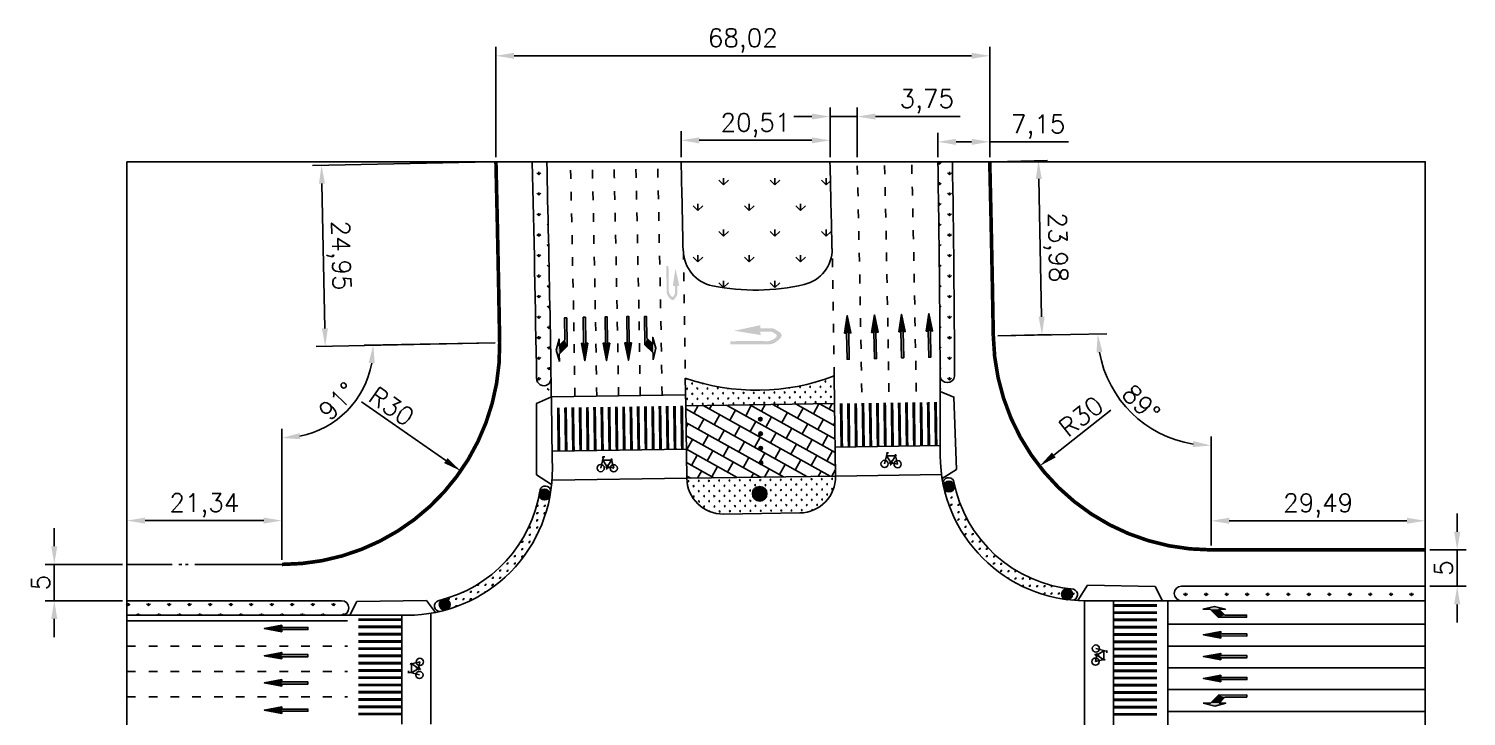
# Model space of a CAD drawing. Header units: millimetres. Extents: x -43674 to -43476, y 34136 to 34343.
# Drawn here: x -43674.3 to -43476.3, y 34248 to 34342.7 of the extents above; entities that cross this region are included whole.
import ezdxf

# ---------------------------------------------------------------- set-up
doc = ezdxf.new("R2010")
doc.units = ezdxf.units.MM
doc.linetypes.add('ACAD_ISO03W100', pattern=[30, 12, -18])
doc.linetypes.add('GHDLHX_500', pattern=[15.1, 12, -0.9, 0.4, -0.5, 0.4, -0.9])
for name, color, linetype in [('ROADMARK', 7, 'Continuous'), ('tj信号灯', 7, 'Continuous'), ('tj桩', 4, 'Continuous'), ('tj绿化带', 3, 'Continuous'), ('tj缓坡', 6, 'Continuous'), ('tj行人驻足区', 30, 'Continuous'), ('tj车道功能', 7, 'Continuous'), ('tj道路标线', 7, 'Continuous'), ('人行横道', 7, 'Continuous'), ('红线', 1, 'GHDLHX_500')]:
    doc.layers.add(name, color=color, linetype=linetype)
doc.styles.get("Standard").update_dxf_attribs({"font": 'txt', "bigfont": 'gbcbig.shx'})
doc.dimstyles.new('ISO-25', dxfattribs={"dimtxt": 2.5, "dimasz": 2.5, "dimexe": 1.25, "dimexo": 0.625, "dimtad": 1, "dimtxsty": 'Standard', "dimcen": 2.5, "dimadec": 0, "dimazin": 0, "dimtfac": 1, "dimtmove": 0, "dimatfit": 3, "dimfxl": 1, "dimarcsym": 0})
pattern_1 = [(0.8418033, (-80064.47914, -8879.6412), (0.696641856, 0.717419072), [0.1875, -1.226713563]), (315.8418033, (-80064.4791, -8879.6412), (0.696641856, 0.717419072), [0.1875, -0.8125]), (45.8418033, (-80064.4791, -8879.6412), (-0.717419072, 0.696641856), [0.1875, -0.8125])]
pattern_2 = [(314.12451, (-42129.0567, 34151.51604), (0.99988326, -0.01527958), [0.1875, -1.22671356]), (269.12451, (-42129.0567, 34151.516), (0.99988326, -0.0152796), [0.1875, -0.8125]), (359.12451, (-42129.0567, 34151.516), (0.0152796, 0.99988326), [0.1875, -0.8125])]

# ---------------------------------------------------------------- blocks, each defined once
blk = doc.blocks.new('BIKE')
at = {"layer": '人行横道'}
for p, q in [((0, 0), (0.35, 1.41)), ((0.35, 1.41), (0.25, 1.53)), ((0.25, 1.53), (0.55, 1.53)), ((0.28, 1.11), (1.51, 1.1)), ((0.28, 1.11), (0.9, 0.16)), ((0.9, 0.16), (0.87, -0.14)), ((0.9, 0.16), (1.6, 1.23)), ((0.9, 0.16), (0.95, 0.43)), ((1.8, -0.03), (0.9, 0.16)), ((0.95, 0.43), (1.01, 0.42)), ((1.6, 1.23), (1.42, 1.24)), ((1.51, 1.1), (1.8, -0.03)), ((0.87, -0.14), (0.77, -0.11))]:
    blk.add_line(p, q, dxfattribs=at)
for centre, radius in [((0, 0), 0.497), ((0.9, 0.16), 0.158), ((1.8, -0.03), 0.497)]:
    blk.add_circle(centre, radius, dxfattribs=at)
blk = doc.blocks.new('1W')
at = {"layer": 'ROADMARK', "color": 0}
blk.add_lwpolyline([(-0.225, -1.2), (-0.075, -1.2), (-0.075, -3), (0.075, -3), (0.075, -1.2), (0.225, -1.2), (0, 0)], close=True, dxfattribs=at)
for points in [[(-0.225, -1.2), (0.225, -1.2), (0, 0)], [(-0.075, -3), (0.075, -3), (-0.075, -1.2), (0.075, -1.2)]]:
    blk.add_solid(points, dxfattribs=at)
blk = doc.blocks.new('1WT')
at = {"layer": 'ROADMARK', "color": 0}
blk.add_lwpolyline([(0, 0), (0.2, -0.8), (0, -1.55), (0, -1.1), (-0.4, -1.5), (-0.4, -3), (-0.55, -3), (-0.55, -1.05), (0, -0.5)], close=True, dxfattribs=at)
for points in [[(0, 0), (0, -1.55), (0.2, -0.8)], [(-0.55, -1.05), (-0.4, -1.5), (0, -0.5), (0, -1.1)], [(-0.55, -1.05), (-0.4, -1.5), (-0.55, -3), (-0.4, -3)]]:
    blk.add_solid(points, dxfattribs=at)
blk = doc.blocks.new('*D14')
at = {"color": 0, "lineweight": -2, "transparency": 16777216}
for p, q in [((-43670.81, 34271.45), (-43670.81, 34273.95)), ((-43661.43, 34268.95), (-43672.06, 34268.95)), ((-43670.81, 34268.95), (-43670.81, 34263.95)), ((-43661.43, 34263.95), (-43672.06, 34263.95)), ((-43670.81, 34261.45), (-43670.81, 34258.95))]:
    blk.add_line(p, q, dxfattribs=at)
at = {"color": 0, "transparency": 16777216}
for points in [[(-43671.23, 34271.45), (-43670.4, 34271.45), (-43670.81, 34268.95)], [(-43671.23, 34261.45), (-43670.4, 34261.45), (-43670.81, 34263.95)]]:
    blk.add_solid(points, dxfattribs=at)
at = {"layer": 'Defpoints', "color": 0, "transparency": 16777216}
for p in [(-43660.8, 34268.95), (-43670.81, 34263.95), (-43660.8, 34263.95)]:
    blk.add_point(p, dxfattribs=at)
at = {"color": 0, "transparency": 16777216, "insert": (-43672.69, 34266.45), "char_height": 2.5, "attachment_point": 5, "rotation": 90}
blk.add_mtext('5', dxfattribs=at)
blk = doc.blocks.new('*D15')
at = {"color": 0, "lineweight": -2, "transparency": 16777216}
for p, q in [((-43660.8, 34269.58), (-43660.8, 34276.24)), ((-43639.46, 34269.58), (-43639.46, 34276.24)), ((-43641.96, 34274.99), (-43658.3, 34274.99))]:
    blk.add_line(p, q, dxfattribs=at)
at = {"color": 0, "transparency": 16777216}
for points in [[(-43658.3, 34275.4), (-43658.3, 34274.57), (-43660.8, 34274.99)], [(-43641.96, 34275.4), (-43641.96, 34274.57), (-43639.46, 34274.99)]]:
    blk.add_solid(points, dxfattribs=at)
at = {"layer": 'Defpoints', "color": 0, "transparency": 16777216}
for p in [(-43660.8, 34274.99), (-43660.8, 34268.95), (-43639.46, 34268.95)]:
    blk.add_point(p, dxfattribs=at)
at = {"color": 0, "transparency": 16777216, "insert": (-43650.13, 34277.07), "char_height": 2.5, "attachment_point": 5}
blk.add_mtext('21,34', dxfattribs=at)
blk = doc.blocks.new('*D17')
at = {"color": 0, "lineweight": -2, "transparency": 16777216}
for p, q in [((-43610.6, 34324.4), (-43635.25, 34323.89)), ((-43633.95, 34321.42), (-43633.54, 34301.47)), ((-43610.09, 34299.46), (-43634.74, 34298.95))]:
    blk.add_line(p, q, dxfattribs=at)
at = {"color": 0, "transparency": 16777216}
for points in [[(-43633.53, 34321.42), (-43634.36, 34321.41), (-43634, 34323.92)], [(-43633.12, 34301.48), (-43633.95, 34301.46), (-43633.49, 34298.97)]]:
    blk.add_solid(points, dxfattribs=at)
at = {"layer": 'Defpoints', "color": 0, "transparency": 16777216}
for p in [(-43609.98, 34324.41), (-43633.49, 34298.97), (-43609.46, 34299.47)]:
    blk.add_point(p, dxfattribs=at)
at = {"color": 0, "transparency": 16777216, "insert": (-43631.66, 34311.49), "char_height": 2.5, "attachment_point": 5, "rotation": 271.1808}
blk.add_mtext('24,95', dxfattribs=at)
blk = doc.blocks.new('*D18')
at = {"color": 0, "lineweight": -2, "transparency": 16777216}
blk.add_line((-43628.5, 34291.33), (-43616.88, 34283.25), dxfattribs=at)
at = {"color": 0, "transparency": 16777216}
blk.add_solid([(-43616.64, 34283.59), (-43617.12, 34282.91), (-43614.83, 34281.83)], dxfattribs=at)
at = {"layer": 'Defpoints', "color": 0, "transparency": 16777216}
for p in [(-43639.46, 34298.95), (-43614.83, 34281.83)]:
    blk.add_point(p, dxfattribs=at)
at = {"color": 0, "transparency": 16777216, "insert": (-43624.35, 34290.73), "char_height": 2.5, "attachment_point": 5, "rotation": 325.1866}
blk.add_mtext('R30', dxfattribs=at)
blk = doc.blocks.new('*D19')
at = {"color": 0, "lineweight": -2, "transparency": 16777216}
for p, q in [((-43541.33, 34324.42), (-43534, 34324.57)), ((-43535.2, 34322.05), (-43534.82, 34303.07)), ((-43540.85, 34300.45), (-43533.52, 34300.6))]:
    blk.add_line(p, q, dxfattribs=at)
at = {"color": 0, "transparency": 16777216}
for points in [[(-43534.79, 34322.06), (-43535.62, 34322.04), (-43535.25, 34324.55)], [(-43534.4, 34303.08), (-43535.23, 34303.07), (-43534.77, 34300.58)]]:
    blk.add_solid(points, dxfattribs=at)
at = {"layer": 'Defpoints', "color": 0, "transparency": 16777216}
for p in [(-43541.96, 34324.41), (-43541.47, 34300.44), (-43534.77, 34300.58)]:
    blk.add_point(p, dxfattribs=at)
at = {"color": 0, "transparency": 16777216, "insert": (-43532.93, 34312.6), "char_height": 2.5, "attachment_point": 5, "rotation": 271.1666}
blk.add_mtext('23,98', dxfattribs=at)
blk = doc.blocks.new('*D20')
at = {"color": 0, "lineweight": -2, "transparency": 16777216}
blk.add_line((-43525.26, 34290.18), (-43533.14, 34284.02), dxfattribs=at)
at = {"color": 0, "transparency": 16777216}
blk.add_solid([(-43533.4, 34284.35), (-43532.88, 34283.69), (-43535.11, 34282.48)], dxfattribs=at)
at = {"layer": 'Defpoints', "color": 0, "transparency": 16777216}
for p in [(-43511.47, 34300.95), (-43535.11, 34282.48)]:
    blk.add_point(p, dxfattribs=at)
at = {"color": 0, "transparency": 16777216, "insert": (-43529.37, 34289.34), "char_height": 2.5, "attachment_point": 5, "rotation": 38.013}
blk.add_mtext('R30', dxfattribs=at)
blk = doc.blocks.new('*D21')
at = {"color": 0, "lineweight": -2, "transparency": 16777216}
for p, q in [((-43511.47, 34271.58), (-43511.47, 34276.21)), ((-43481.99, 34271.58), (-43481.99, 34276.21)), ((-43508.97, 34274.96), (-43484.49, 34274.96))]:
    blk.add_line(p, q, dxfattribs=at)
at = {"color": 0, "transparency": 16777216}
for points in [[(-43508.97, 34275.38), (-43508.97, 34274.55), (-43511.47, 34274.96)], [(-43484.49, 34275.38), (-43484.49, 34274.55), (-43481.99, 34274.96)]]:
    blk.add_solid(points, dxfattribs=at)
at = {"layer": 'Defpoints', "color": 0, "transparency": 16777216}
for p in [(-43481.99, 34274.96), (-43511.47, 34270.95), (-43481.99, 34270.95)]:
    blk.add_point(p, dxfattribs=at)
at = {"color": 0, "transparency": 16777216, "insert": (-43496.73, 34277.05), "char_height": 2.5, "attachment_point": 5}
blk.add_mtext('29,49', dxfattribs=at)
blk = doc.blocks.new('*D22')
at = {"color": 0, "lineweight": -2, "transparency": 16777216}
for p, q in [((-43477.58, 34273.45), (-43477.58, 34275.95)), ((-43481.36, 34270.95), (-43476.33, 34270.95)), ((-43477.58, 34270.95), (-43477.58, 34265.95)), ((-43481.36, 34265.95), (-43476.33, 34265.95)), ((-43477.58, 34263.45), (-43477.58, 34260.95))]:
    blk.add_line(p, q, dxfattribs=at)
at = {"color": 0, "transparency": 16777216}
for points in [[(-43477.99, 34273.45), (-43477.16, 34273.45), (-43477.58, 34270.95)], [(-43477.99, 34263.45), (-43477.16, 34263.45), (-43477.58, 34265.95)]]:
    blk.add_solid(points, dxfattribs=at)
at = {"layer": 'Defpoints', "color": 0, "transparency": 16777216}
for p in [(-43481.99, 34270.95), (-43481.99, 34265.95), (-43477.58, 34265.95)]:
    blk.add_point(p, dxfattribs=at)
at = {"color": 0, "transparency": 16777216, "insert": (-43479.45, 34268.45), "char_height": 2.5, "attachment_point": 5, "rotation": 90}
blk.add_mtext('5', dxfattribs=at)
blk = doc.blocks.new('*D24')
at = {"color": 0, "lineweight": -2, "transparency": 16777216}
for p, q in [((-43540.85, 34300.45), (-43525.84, 34300.71)), ((-43511.47, 34271.58), (-43511.47, 34286.58))]:
    blk.add_line(p, q, dxfattribs=at)
blk.add_arc((-43511.47, 34300.95), 15.62, 190.1621, 260.819, dxfattribs=at)
at = {"color": 0, "transparency": 16777216}
for points in [[(-43527.26, 34298.16), (-43526.43, 34298.24), (-43527.09, 34300.69)], [(-43513.93, 34285.95), (-43514, 34285.12), (-43511.47, 34285.33)]]:
    blk.add_solid(points, dxfattribs=at)
at = {"layer": 'Defpoints', "color": 0, "transparency": 16777216}
for p in [(-43541.47, 34300.44), (-43511.47, 34300.95), (-43524.91, 34292.99), (-43511.47, 34270.95)]:
    blk.add_point(p, dxfattribs=at)
at = {"color": 0, "transparency": 16777216, "insert": (-43521.11, 34291.15), "char_height": 2.5, "attachment_point": 5, "rotation": 315.4906}
blk.add_mtext('89°', dxfattribs=at)
blk = doc.blocks.new('*D25')
at = {"color": 0, "lineweight": -2, "transparency": 16777216}
for p, q in [((-43610.09, 34299.46), (-43628.13, 34299.15)), ((-43639.46, 34269.58), (-43639.46, 34287.62))]:
    blk.add_line(p, q, dxfattribs=at)
blk.add_arc((-43639.46, 34298.95), 12.59, 281.4001, 349.5841, dxfattribs=at)
at = {"color": 0, "transparency": 16777216}
for points in [[(-43627.5, 34296.71), (-43626.67, 34296.64), (-43626.88, 34299.17)], [(-43636.93, 34286.2), (-43637.01, 34287.03), (-43639.46, 34286.37)]]:
    blk.add_solid(points, dxfattribs=at)
at = {"layer": 'Defpoints', "color": 0, "transparency": 16777216}
for p in [(-43639.46, 34298.95), (-43609.46, 34299.47), (-43633.1, 34288.09), (-43639.46, 34268.95)]:
    blk.add_point(p, dxfattribs=at)
at = {"color": 0, "transparency": 16777216, "insert": (-43631.82, 34291.44), "char_height": 2.5, "attachment_point": 5, "rotation": 45.4921}
blk.add_mtext('91°', dxfattribs=at)
blk = doc.blocks.new('*D26')
at = {"color": 0, "lineweight": -2, "transparency": 16777216}
for p, q in [((-43609.98, 34325.04), (-43609.98, 34340.26)), ((-43541.96, 34325.04), (-43541.96, 34340.26)), ((-43607.48, 34339.01), (-43544.46, 34339.01))]:
    blk.add_line(p, q, dxfattribs=at)
at = {"color": 0, "transparency": 16777216}
for points in [[(-43607.48, 34339.43), (-43607.48, 34338.6), (-43609.98, 34339.01)], [(-43544.46, 34339.43), (-43544.46, 34338.6), (-43541.96, 34339.01)]]:
    blk.add_solid(points, dxfattribs=at)
at = {"layer": 'Defpoints', "color": 0, "transparency": 16777216}
for p in [(-43541.96, 34339.01), (-43609.98, 34324.41), (-43541.96, 34324.41)]:
    blk.add_point(p, dxfattribs=at)
at = {"color": 0, "transparency": 16777216, "insert": (-43575.97, 34341.1), "char_height": 2.5, "attachment_point": 5}
blk.add_mtext('68,02', dxfattribs=at)
blk = doc.blocks.new('*D30')
at = {"color": 0, "lineweight": -2, "transparency": 16777216}
for p, q in [((-43584.47, 34325.04), (-43584.47, 34328.62)), ((-43581.97, 34327.37), (-43566.46, 34327.37)), ((-43563.96, 34325.04), (-43563.96, 34328.62))]:
    blk.add_line(p, q, dxfattribs=at)
at = {"color": 0, "transparency": 16777216}
for points in [[(-43581.97, 34327.78), (-43581.97, 34326.95), (-43584.47, 34327.37)], [(-43566.46, 34327.78), (-43566.46, 34326.95), (-43563.96, 34327.37)]]:
    blk.add_solid(points, dxfattribs=at)
at = {"layer": 'Defpoints', "color": 0, "transparency": 16777216}
for p in [(-43563.96, 34327.37), (-43584.47, 34324.41), (-43563.96, 34324.41)]:
    blk.add_point(p, dxfattribs=at)
at = {"color": 0, "transparency": 16777216, "insert": (-43574.22, 34329.45), "char_height": 2.5, "attachment_point": 5}
blk.add_mtext('20,51', dxfattribs=at)
blk = doc.blocks.new('*D31')
at = {"color": 0, "lineweight": -2, "transparency": 16777216}
for p, q in [((-43563.96, 34325.04), (-43563.96, 34331.89)), ((-43560.21, 34325.04), (-43560.21, 34331.89)), ((-43566.46, 34330.64), (-43568.96, 34330.64)), ((-43563.96, 34330.64), (-43560.21, 34330.64)), ((-43557.71, 34330.64), (-43546.05, 34330.64))]:
    blk.add_line(p, q, dxfattribs=at)
at = {"color": 0, "transparency": 16777216}
for points in [[(-43566.46, 34331.06), (-43566.46, 34330.23), (-43563.96, 34330.64)], [(-43557.71, 34331.06), (-43557.71, 34330.23), (-43560.21, 34330.64)]]:
    blk.add_solid(points, dxfattribs=at)
at = {"layer": 'Defpoints', "color": 0, "transparency": 16777216}
for p in [(-43560.21, 34330.64), (-43563.96, 34324.41), (-43560.21, 34324.41)]:
    blk.add_point(p, dxfattribs=at)
at = {"color": 0, "transparency": 16777216, "insert": (-43550.63, 34332.73), "char_height": 2.5, "attachment_point": 5}
blk.add_mtext('3,75', dxfattribs=at)
blk = doc.blocks.new('*D32')
at = {"color": 0, "lineweight": -2, "transparency": 16777216}
for p, q in [((-43549.1, 34325.04), (-43549.1, 34328.41)), ((-43541.96, 34325.04), (-43541.96, 34328.41)), ((-43546.6, 34327.16), (-43544.46, 34327.16)), ((-43541.96, 34327.16), (-43531.13, 34327.16))]:
    blk.add_line(p, q, dxfattribs=at)
at = {"color": 0, "transparency": 16777216}
for points in [[(-43546.6, 34327.57), (-43546.6, 34326.74), (-43549.1, 34327.16)], [(-43544.46, 34327.57), (-43544.46, 34326.74), (-43541.96, 34327.16)]]:
    blk.add_solid(points, dxfattribs=at)
at = {"layer": 'Defpoints', "color": 0, "transparency": 16777216}
for p in [(-43541.96, 34327.16), (-43549.1, 34324.41), (-43541.96, 34324.41)]:
    blk.add_point(p, dxfattribs=at)
at = {"color": 0, "transparency": 16777216, "insert": (-43535.29, 34329.24), "char_height": 2.5, "attachment_point": 5}
blk.add_mtext('7,15', dxfattribs=at)

msp = doc.modelspace()

# ---------------------------------------------------------------- hatches: boundary and pattern name
at = {"layer": 'tj信号灯'}
h = msp.add_hatch(color=4, dxfattribs=at)
edge = h.paths.add_edge_path()
edge.add_arc((-43547.557, 34279.679), 0.75, 0, 360)
h = msp.add_hatch(color=4, dxfattribs=at)
edge = h.paths.add_edge_path()
edge.add_arc((-43603.284, 34278.577), 0.75, 0, 360)
h = msp.add_hatch(color=1, dxfattribs=at)
edge = h.paths.add_edge_path()
edge.add_arc((-43573.65, 34278.685), 1, 0, 360)
h = msp.add_hatch(color=4, dxfattribs=at)
edge = h.paths.add_edge_path()
edge.add_arc((-43617.037, 34263.427), 0.75, 0, 360)
h = msp.add_hatch(color=4, dxfattribs=at)
edge = h.paths.add_edge_path()
edge.add_arc((-43531.31, 34264.842), 0.75, 0, 360)
at = {"layer": 'tj桩'}
h = msp.add_hatch(color=256, dxfattribs=at)
edge = h.paths.add_edge_path()
edge.add_arc((-43573.558, 34288.961), 0.25, 0, 360)
h = msp.add_hatch(color=256, dxfattribs=at)
edge = h.paths.add_edge_path()
edge.add_arc((-43573.528, 34286.961), 0.25, 0, 360)
h = msp.add_hatch(color=256, dxfattribs=at)
edge = h.paths.add_edge_path()
edge.add_arc((-43573.499, 34284.961), 0.25, 0, 360)
h = msp.add_hatch(color=256, dxfattribs=at)
edge = h.paths.add_edge_path()
edge.add_arc((-43573.47, 34282.962), 0.25, 0, 360)
at = {"layer": 'tj绿化带'}
h = msp.add_hatch(dxfattribs=at)
h.set_pattern_fill('GRASS', color=256, angle=270.8418, style=0)
h.set_pattern_definition(pattern_1)
h.paths.add_polyline_path([(-43574.366, 34292.95), (-43574.337, 34290.95), (-43563.338, 34291.111), (-43563.394, 34294.907, -0.0936958)])
h.paths.add_polyline_path([(-43583.892, 34294.606), (-43583.836, 34290.81), (-43574.337, 34290.95), (-43574.366, 34292.95, -0.0810989)])
h = msp.add_hatch(dxfattribs=at)
h.set_pattern_fill('GRASS', color=256, angle=270.8418, style=0)
h.set_pattern_definition(pattern_1)
h.paths.add_polyline_path([(-43574.19, 34280.951), (-43574.117, 34275.951), (-43568.117, 34276.04, 0.4142136), (-43563.191, 34281.112)])
h.paths.add_polyline_path([(-43583.689, 34280.811, 0.4142136), (-43578.616, 34275.885), (-43574.117, 34275.951), (-43574.19, 34280.951)])
at = {"layer": 'tj绿化带', "ltscale": 10}
h = msp.add_hatch(dxfattribs=at)
h.set_pattern_fill('GRASS', color=256, angle=89.12451, style=0)
h.set_pattern_definition(pattern_2)
h.paths.add_polyline_path([(-43546.945, 34280.489, 0.7721884), (-43548.407, 34280.147, 0.006178), (-43548.307, 34279.663, -1.010093), (-43546.807, 34279.679, -0.8062793), (-43548.239, 34279.368, 0.3085128), (-43531.612, 34264.155, -0.2975183), (-43532.06, 34264.842, -1), (-43530.56, 34264.842, -0.3709425), (-43531.198, 34264.1, 0.0073109), (-43530.617, 34264.038, 0.879856), (-43530.436, 34265.528, -0.3348256)])
h = msp.add_hatch(dxfattribs=at)
h.set_pattern_fill('GRASS', color=256, angle=89.12451, style=0)
h.set_pattern_definition(pattern_2)
h.paths.add_polyline_path([(-43602.408, 34279.119, 0.7523615), (-43603.906, 34279.237, -0.0045351), (-43603.959, 34278.905, -0.7960359), (-43602.534, 34278.577, -0.9515555), (-43604.03, 34278.503, -0.2829006), (-43617.085, 34264.175, -0.433096), (-43616.287, 34263.427, -1), (-43617.787, 34263.427, -0.2796348), (-43617.384, 34264.092, -0.007811), (-43617.944, 34263.95, 0.8590467), (-43617.68, 34262.471, 0.3094403)])
at = {"layer": 'tj行人驻足区'}
h = msp.add_hatch(dxfattribs=at)
h.set_pattern_fill('AR-B816', color=256, scale=0.2, angle=150.8418, style=0)
h.set_pattern_definition([(150.8418033, (-80064.4791, -8879.6412), (-0.779556226, -1.397244464), []), (240.8418033, (-80064.4791, -8879.6412), (0.61768824, -2.17680069), [1.6, -1.6])])
h.paths.add_polyline_path([(-43574.337, 34290.95), (-43574.19, 34280.951), (-43563.191, 34281.112), (-43563.338, 34291.111)])
h.paths.add_polyline_path([(-43583.836, 34290.81), (-43583.689, 34280.811), (-43574.19, 34280.951), (-43574.337, 34290.95)])
at = {"layer": 'tj车道功能'}
h = msp.add_hatch(color=256, dxfattribs=at)
edge = h.paths.add_edge_path()
edge.add_spline(control_points=[(-43586.26, 34305.906), (-43586.026, 34305.585), (-43585.543, 34305.035), (-43585.172, 34305.79), (-43584.976, 34306.188)], knot_values=[0.2459815, 0.2459815, 0.2459815, 0.2459815, 1.1781375, 2.2128408, 2.2128408, 2.2128408, 2.2128408], degree=3, periodic=0)
edge.add_line((-43584.976, 34306.188), (-43585.017, 34307.318))
edge.add_line((-43585.017, 34307.318), (-43584.717, 34307.329))
edge.add_line((-43584.717, 34307.329), (-43585.252, 34309.712))
edge.add_line((-43585.252, 34309.712), (-43585.616, 34307.297))
edge.add_line((-43585.616, 34307.297), (-43585.316, 34307.308))
edge.add_line((-43585.316, 34307.308), (-43585.293, 34306.31))
edge.add_spline(control_points=[(-43585.293, 34306.31), (-43585.403, 34306.063), (-43585.65, 34305.505), (-43586.229, 34306.416), (-43586.183, 34306.868), (-43586.163, 34307.074)], knot_values=[0, 0, 0, 0, 0.6237012, 1.4034484, 2.0635529, 2.0635529, 2.0635529, 2.0635529], degree=3, periodic=0)
edge.add_line((-43586.163, 34307.074), (-43586.215, 34310.074))
edge.add_line((-43586.215, 34310.074), (-43586.515, 34310.069))
edge.add_line((-43586.515, 34310.069), (-43586.452, 34306.477))
edge.add_arc((-43585.452, 34306.495), 1, 1621.00844, 1656.076)
h = msp.add_hatch(color=256, dxfattribs=at)
edge = h.paths.add_edge_path()
edge.add_spline(control_points=[(-43571.457, 34299.56), (-43570.971, 34299.906), (-43570.139, 34300.622), (-43571.265, 34301.191), (-43571.858, 34301.491)], knot_values=[0.2459815, 0.2459815, 0.2459815, 0.2459815, 1.1781375, 2.2128408, 2.2128408, 2.2128408, 2.2128408], degree=3, periodic=0)
edge.add_line((-43571.858, 34301.491), (-43573.554, 34301.45))
edge.add_line((-43573.554, 34301.45), (-43573.565, 34301.9))
edge.add_line((-43573.565, 34301.9), (-43577.148, 34301.137))
edge.add_line((-43577.148, 34301.137), (-43573.532, 34300.55))
edge.add_line((-43573.532, 34300.55), (-43573.543, 34301))
edge.add_line((-43573.543, 34301), (-43572.047, 34301.018))
edge.add_spline(control_points=[(-43572.047, 34301.018), (-43571.677, 34300.849), (-43570.846, 34300.469), (-43572.222, 34299.617), (-43572.898, 34299.692), (-43573.208, 34299.727)], knot_values=[0, 0, 0, 0, 0.6237012, 1.4034484, 2.0635529, 2.0635529, 2.0635529, 2.0635529], degree=3, periodic=0)
edge.add_line((-43573.208, 34299.727), (-43577.708, 34299.698))
edge.add_line((-43577.708, 34299.698), (-43577.705, 34299.248))
edge.add_line((-43577.705, 34299.248), (-43572.317, 34299.283))
edge.add_arc((-43572.327, 34300.783), 1.5, 1710.36406, 1745.43162)

# ---------------------------------------------------------------- linework, layer by layer
msp.add_lwpolyline([(-43660.804, 34324.411), (-43481.986, 34324.411), (-43481.986, 34136.291), (-43660.804, 34136.291)], close=True)
at = {"layer": 'tj信号灯', "color": 4}
for centre in [(-43547.557, 34279.679), (-43603.284, 34278.577), (-43617.037, 34263.427), (-43531.31, 34264.842)]:
    msp.add_circle(centre, 0.75, dxfattribs=at)
at = {"layer": 'tj信号灯', "color": 1}
msp.add_circle((-43573.65, 34278.685), 1, dxfattribs=at)
at = {"layer": 'tj桩'}
for centre in [(-43573.558, 34288.961), (-43573.528, 34286.961), (-43573.499, 34284.961), (-43573.47, 34282.962)]:
    msp.add_circle(centre, 0.25, dxfattribs=at)
at = {"layer": 'tj绿化带', "ltscale": 10}
for p, q in [((-43548.927, 34324.05), (-43549.101, 34324.224)), ((-43548.927, 34324.05), (-43548.927, 34324.425)), ((-43548.927, 34324.05), (-43548.662, 34324.315)), ((-43604.081, 34322.636), (-43604.347, 34322.901)), ((-43604.081, 34322.636), (-43604.081, 34323.011)), ((-43604.081, 34322.636), (-43603.816, 34322.901)), ((-43602.906, 34321.461), (-43602.932, 34321.487)), ((-43578.626, 34321.222), (-43579.289, 34321.885)), ((-43578.626, 34321.222), (-43578.626, 34322.159)), ((-43578.626, 34321.222), (-43577.963, 34321.885)), ((-43571.555, 34321.222), (-43572.217, 34321.885)), ((-43571.555, 34321.222), (-43571.555, 34322.159)), ((-43571.555, 34321.222), (-43570.892, 34321.885)), ((-43564.483, 34321.222), (-43565.146, 34321.885)), ((-43564.483, 34321.222), (-43564.483, 34322.159)), ((-43564.483, 34321.222), (-43563.904, 34321.801)), ((-43548.927, 34321.222), (-43549.056, 34321.351)), ((-43548.927, 34321.222), (-43548.927, 34321.597)), ((-43548.927, 34321.222), (-43548.662, 34321.487)), ((-43547.513, 34322.636), (-43547.778, 34322.901)), ((-43547.513, 34322.636), (-43547.513, 34323.011)), ((-43547.513, 34322.636), (-43547.248, 34322.901)), ((-43604.081, 34319.807), (-43604.347, 34320.073)), ((-43604.081, 34319.807), (-43604.081, 34320.182)), ((-43604.081, 34319.807), (-43603.816, 34320.073)), ((-43547.513, 34319.807), (-43547.778, 34320.073)), ((-43547.513, 34319.807), (-43547.513, 34320.182)), ((-43547.513, 34319.807), (-43547.248, 34320.073)), ((-43602.84, 34318.566), (-43602.932, 34318.658)), ((-43582.161, 34317.686), (-43582.824, 34318.349)), ((-43582.161, 34317.686), (-43582.161, 34318.624)), ((-43582.161, 34317.686), (-43581.498, 34318.349)), ((-43575.09, 34317.686), (-43575.753, 34318.349)), ((-43575.09, 34317.686), (-43575.09, 34318.624)), ((-43575.09, 34317.686), (-43574.427, 34318.349)), ((-43568.019, 34317.686), (-43568.682, 34318.349)), ((-43568.019, 34317.686), (-43568.019, 34318.624)), ((-43568.019, 34317.686), (-43567.356, 34318.349)), ((-43548.927, 34318.393), (-43549.014, 34318.48)), ((-43548.927, 34318.393), (-43548.927, 34318.768)), ((-43548.927, 34318.393), (-43548.662, 34318.658)), ((-43604.081, 34316.979), (-43604.347, 34317.244)), ((-43604.081, 34316.979), (-43604.081, 34317.354)), ((-43604.081, 34316.979), (-43603.816, 34317.244)), ((-43602.777, 34315.674), (-43602.932, 34315.83)), ((-43548.927, 34315.565), (-43548.976, 34315.614)), ((-43548.927, 34315.565), (-43548.927, 34315.94)), ((-43548.927, 34315.565), (-43548.662, 34315.83)), ((-43547.513, 34316.979), (-43547.778, 34317.244)), ((-43547.513, 34316.979), (-43547.513, 34317.354)), ((-43547.513, 34316.979), (-43547.248, 34317.244)), ((-43604.081, 34314.151), (-43604.347, 34314.416)), ((-43604.081, 34314.151), (-43604.081, 34314.526)), ((-43604.081, 34314.151), (-43603.816, 34314.416)), ((-43578.626, 34314.151), (-43579.289, 34314.814)), ((-43578.626, 34314.151), (-43578.626, 34315.088)), ((-43578.626, 34314.151), (-43577.963, 34314.814)), ((-43571.555, 34314.151), (-43572.217, 34314.814)), ((-43571.555, 34314.151), (-43571.555, 34315.088)), ((-43571.555, 34314.151), (-43570.892, 34314.814)), ((-43564.483, 34314.151), (-43565.146, 34314.814)), ((-43564.483, 34314.151), (-43564.483, 34315.088)), ((-43564.483, 34314.151), (-43563.821, 34314.814)), ((-43547.513, 34314.151), (-43547.778, 34314.416)), ((-43547.513, 34314.151), (-43547.513, 34314.526)), ((-43547.513, 34314.151), (-43547.248, 34314.416)), ((-43604.081, 34311.322), (-43604.347, 34311.587)), ((-43604.081, 34311.322), (-43604.081, 34311.697)), ((-43604.081, 34311.322), (-43603.816, 34311.587)), ((-43602.715, 34312.784), (-43602.932, 34313.002)), ((-43582.161, 34310.615), (-43582.161, 34311.553)), ((-43575.09, 34310.615), (-43575.09, 34311.553)), ((-43568.019, 34310.615), (-43568.019, 34311.553)), ((-43548.927, 34312.736), (-43548.941, 34312.75)), ((-43548.927, 34312.736), (-43548.927, 34313.111)), ((-43548.927, 34312.736), (-43548.662, 34313.002)), ((-43547.513, 34311.322), (-43547.778, 34311.587)), ((-43547.513, 34311.322), (-43547.513, 34311.697)), ((-43547.513, 34311.322), (-43547.248, 34311.587)), ((-43602.667, 34309.908), (-43602.932, 34310.173)), ((-43602.667, 34309.908), (-43602.667, 34310.283)), ((-43602.667, 34309.908), (-43602.657, 34309.918)), ((-43582.161, 34310.615), (-43582.824, 34311.278)), ((-43582.161, 34310.615), (-43581.498, 34311.278)), ((-43575.09, 34310.615), (-43575.753, 34311.278)), ((-43575.09, 34310.615), (-43574.427, 34311.278)), ((-43568.019, 34310.615), (-43568.682, 34311.278)), ((-43568.019, 34310.615), (-43567.356, 34311.278)), ((-43548.91, 34309.925), (-43548.662, 34310.173)), ((-43604.081, 34308.494), (-43604.347, 34308.759)), ((-43604.081, 34308.494), (-43604.081, 34308.869)), ((-43604.081, 34308.494), (-43603.816, 34308.759)), ((-43578.626, 34307.08), (-43579.289, 34307.742)), ((-43578.626, 34307.08), (-43578.626, 34308.017)), ((-43578.626, 34307.08), (-43577.963, 34307.742)), ((-43571.555, 34307.08), (-43572.217, 34307.742)), ((-43571.555, 34307.08), (-43571.555, 34308.017)), ((-43571.555, 34307.08), (-43570.892, 34307.742)), ((-43547.513, 34308.494), (-43547.778, 34308.759)), ((-43547.513, 34308.494), (-43547.513, 34308.869)), ((-43547.513, 34308.494), (-43547.248, 34308.759)), ((-43604.081, 34305.665), (-43604.347, 34305.93)), ((-43604.081, 34305.665), (-43604.081, 34306.04)), ((-43604.081, 34305.665), (-43603.816, 34305.93)), ((-43602.667, 34307.08), (-43602.932, 34307.345)), ((-43602.667, 34307.08), (-43602.667, 34307.455)), ((-43602.667, 34307.08), (-43602.602, 34307.144)), ((-43548.882, 34307.125), (-43548.662, 34307.345)), ((-43547.513, 34305.665), (-43547.778, 34305.93)), ((-43547.513, 34305.665), (-43547.513, 34306.04)), ((-43547.513, 34305.665), (-43547.248, 34305.93)), ((-43602.667, 34304.251), (-43602.932, 34304.516)), ((-43602.667, 34304.251), (-43602.667, 34304.626)), ((-43602.667, 34304.251), (-43602.55, 34304.368)), ((-43548.857, 34304.321), (-43548.662, 34304.516)), ((-43604.081, 34302.837), (-43604.347, 34303.102)), ((-43604.081, 34302.837), (-43604.081, 34303.212)), ((-43604.081, 34302.837), (-43603.816, 34303.102)), ((-43602.667, 34301.423), (-43602.932, 34301.688)), ((-43602.667, 34301.423), (-43602.667, 34301.798)), ((-43602.667, 34301.423), (-43602.5, 34301.59)), ((-43548.836, 34301.514), (-43548.662, 34301.688)), ((-43547.513, 34302.837), (-43547.778, 34303.102)), ((-43547.513, 34302.837), (-43547.513, 34303.212)), ((-43547.513, 34302.837), (-43547.248, 34303.102)), ((-43604.081, 34300.008), (-43604.347, 34300.274)), ((-43604.081, 34300.008), (-43604.081, 34300.383)), ((-43604.081, 34300.008), (-43603.816, 34300.274)), ((-43547.513, 34300.008), (-43547.778, 34300.274)), ((-43547.513, 34300.008), (-43547.513, 34300.383)), ((-43547.513, 34300.008), (-43547.248, 34300.274)), ((-43602.667, 34298.594), (-43602.932, 34298.859)), ((-43602.667, 34298.594), (-43602.667, 34298.969)), ((-43602.667, 34298.594), (-43602.451, 34298.81)), ((-43548.817, 34298.704), (-43548.662, 34298.859)), ((-43604.081, 34297.18), (-43604.347, 34297.445)), ((-43604.081, 34297.18), (-43604.081, 34297.555)), ((-43604.081, 34297.18), (-43603.816, 34297.445)), ((-43602.667, 34295.766), (-43602.932, 34296.031)), ((-43602.667, 34295.766), (-43602.667, 34296.141)), ((-43602.667, 34295.766), (-43602.405, 34296.028)), ((-43548.802, 34295.891), (-43548.662, 34296.031)), ((-43547.513, 34297.18), (-43547.778, 34297.445)), ((-43547.513, 34297.18), (-43547.513, 34297.555)), ((-43547.513, 34297.18), (-43547.248, 34297.445)), ((-43604.081, 34294.352), (-43604.347, 34294.617)), ((-43604.081, 34294.352), (-43604.081, 34294.727)), ((-43604.081, 34294.352), (-43603.816, 34294.617)), ((-43547.513, 34294.352), (-43547.778, 34294.617)), ((-43547.513, 34294.352), (-43547.513, 34294.727)), ((-43547.513, 34294.352), (-43547.248, 34294.617)), ((-43602.667, 34292.937), (-43602.932, 34293.203)), ((-43548.79, 34293.075), (-43548.662, 34293.203)), ((-43514.986, 34264.653), (-43515.251, 34264.918)), ((-43514.986, 34264.653), (-43514.986, 34265.028)), ((-43514.986, 34264.653), (-43514.721, 34264.918)), ((-43512.158, 34264.653), (-43512.423, 34264.918)), ((-43512.158, 34264.653), (-43512.158, 34265.028)), ((-43512.158, 34264.653), (-43511.892, 34264.918)), ((-43509.329, 34264.653), (-43509.594, 34264.918)), ((-43509.329, 34264.653), (-43509.329, 34265.028)), ((-43509.329, 34264.653), (-43509.064, 34264.918)), ((-43506.501, 34264.653), (-43506.766, 34264.918)), ((-43506.501, 34264.653), (-43506.501, 34265.028)), ((-43506.501, 34264.653), (-43506.236, 34264.918)), ((-43503.672, 34264.653), (-43503.937, 34264.918)), ((-43503.672, 34264.653), (-43503.672, 34265.028)), ((-43503.672, 34264.653), (-43503.407, 34264.918)), ((-43500.844, 34264.653), (-43501.109, 34264.918)), ((-43500.844, 34264.653), (-43500.844, 34265.028)), ((-43500.844, 34264.653), (-43500.579, 34264.918)), ((-43498.015, 34264.653), (-43498.281, 34264.918)), ((-43498.015, 34264.653), (-43498.015, 34265.028)), ((-43498.015, 34264.653), (-43497.75, 34264.918)), ((-43495.187, 34264.653), (-43495.452, 34264.918)), ((-43495.187, 34264.653), (-43495.187, 34265.028)), ((-43495.187, 34264.653), (-43494.922, 34264.918)), ((-43492.359, 34264.653), (-43492.624, 34264.918)), ((-43492.359, 34264.653), (-43492.359, 34265.028)), ((-43492.359, 34264.653), (-43492.093, 34264.918)), ((-43489.53, 34264.653), (-43489.795, 34264.918)), ((-43489.53, 34264.653), (-43489.53, 34265.028)), ((-43489.53, 34264.653), (-43489.265, 34264.918)), ((-43486.702, 34264.653), (-43486.967, 34264.918)), ((-43486.702, 34264.653), (-43486.702, 34265.028)), ((-43486.702, 34264.653), (-43486.437, 34264.918)), ((-43483.873, 34264.653), (-43484.138, 34264.918)), ((-43483.873, 34264.653), (-43483.873, 34265.028)), ((-43483.873, 34264.653), (-43483.608, 34264.918)), ((-43660.65, 34263.239), (-43660.915, 34263.504)), ((-43660.65, 34263.239), (-43660.65, 34263.614)), ((-43660.65, 34263.239), (-43660.385, 34263.504)), ((-43659.364, 34261.953), (-43659.501, 34262.09)), ((-43659.236, 34261.953), (-43659.236, 34262.2)), ((-43659.108, 34261.953), (-43658.971, 34262.09)), ((-43657.822, 34263.239), (-43658.087, 34263.504)), ((-43657.822, 34263.239), (-43657.822, 34263.614)), ((-43657.822, 34263.239), (-43657.556, 34263.504)), ((-43656.535, 34261.953), (-43656.673, 34262.09)), ((-43656.407, 34261.953), (-43656.407, 34262.2)), ((-43656.279, 34261.953), (-43656.142, 34262.09)), ((-43654.993, 34263.239), (-43655.258, 34263.504)), ((-43654.993, 34263.239), (-43654.993, 34263.614)), ((-43654.993, 34263.239), (-43654.728, 34263.504)), ((-43653.707, 34261.953), (-43653.844, 34262.09)), ((-43653.579, 34261.953), (-43653.579, 34262.2)), ((-43653.451, 34261.953), (-43653.314, 34262.09)), ((-43652.165, 34263.239), (-43652.43, 34263.504)), ((-43652.165, 34263.239), (-43652.165, 34263.614)), ((-43652.165, 34263.239), (-43651.9, 34263.504)), ((-43650.878, 34261.953), (-43651.016, 34262.09)), ((-43650.75, 34261.953), (-43650.75, 34262.2)), ((-43650.623, 34261.953), (-43650.485, 34262.09)), ((-43649.336, 34263.239), (-43649.601, 34263.504)), ((-43649.336, 34263.239), (-43649.336, 34263.614)), ((-43649.336, 34263.239), (-43649.071, 34263.504)), ((-43648.05, 34261.953), (-43648.187, 34262.09)), ((-43647.922, 34261.953), (-43647.922, 34262.2)), ((-43647.794, 34261.953), (-43647.657, 34262.09)), ((-43646.508, 34263.239), (-43646.773, 34263.504)), ((-43646.508, 34263.239), (-43646.508, 34263.614)), ((-43646.508, 34263.239), (-43646.243, 34263.504)), ((-43645.222, 34261.953), (-43645.359, 34262.09)), ((-43645.094, 34261.953), (-43645.094, 34262.2)), ((-43644.966, 34261.953), (-43644.828, 34262.09)), ((-43643.679, 34263.239), (-43643.945, 34263.504)), ((-43643.679, 34263.239), (-43643.679, 34263.614)), ((-43643.679, 34263.239), (-43643.414, 34263.504)), ((-43642.393, 34261.953), (-43642.53, 34262.09)), ((-43642.265, 34261.953), (-43642.265, 34262.2)), ((-43642.137, 34261.953), (-43642, 34262.09)), ((-43640.851, 34263.239), (-43641.116, 34263.504)), ((-43640.851, 34263.239), (-43640.851, 34263.614)), ((-43640.851, 34263.239), (-43640.586, 34263.504)), ((-43639.565, 34261.953), (-43639.702, 34262.09)), ((-43639.437, 34261.953), (-43639.437, 34262.2)), ((-43639.309, 34261.953), (-43639.172, 34262.09)), ((-43638.023, 34263.239), (-43638.288, 34263.504)), ((-43638.023, 34263.239), (-43638.023, 34263.614)), ((-43638.023, 34263.239), (-43637.757, 34263.504)), ((-43636.736, 34261.953), (-43636.874, 34262.09)), ((-43636.608, 34261.953), (-43636.608, 34262.2)), ((-43636.48, 34261.953), (-43636.343, 34262.09)), ((-43635.194, 34263.239), (-43635.459, 34263.504)), ((-43635.194, 34263.239), (-43635.194, 34263.614)), ((-43635.194, 34263.239), (-43634.929, 34263.504)), ((-43633.908, 34261.953), (-43634.045, 34262.09)), ((-43633.78, 34261.953), (-43633.78, 34262.2)), ((-43633.652, 34261.953), (-43633.515, 34262.09)), ((-43632.366, 34263.239), (-43632.631, 34263.504)), ((-43632.366, 34263.239), (-43632.366, 34263.614)), ((-43632.366, 34263.239), (-43632.101, 34263.504)), ((-43631.079, 34261.953), (-43631.217, 34262.09)), ((-43630.952, 34261.953), (-43630.952, 34262.2)), ((-43630.824, 34261.953), (-43630.686, 34262.09))]:
    msp.add_line(p, q, dxfattribs=at)
at = {"layer": 'tj绿化带'}
for p, q in [((-43583.892, 34294.606), (-43583.836, 34290.81)), ((-43563.394, 34294.907), (-43563.338, 34291.111)), ((-43583.689, 34280.811), (-43583.689, 34280.811)), ((-43563.191, 34281.112), (-43563.191, 34281.112)), ((-43568.117, 34276.04), (-43578.616, 34275.885)), ((-43481.986, 34265.953), (-43515.552, 34265.953)), ((-43660.804, 34263.953), (-43631.234, 34263.953)), ((-43481.986, 34263.953), (-43528.772, 34263.953)), ((-43660.804, 34261.953), (-43622.206, 34261.953))]:
    msp.add_line(p, q, dxfattribs=at)
for centre, radius, start, end in [((-47243.927, 34237.031), 3640, 0.904858, 1.375537), ((-47243.927, 34237.031), 3642, 0.71062, 1.374782), ((-47243.927, 34237.031), 3660.5, 1.175892, 1.367832), ((-47243.927, 34237.031), 3681, 1.174031, 1.360213), ((-46045.483, 34283.685), 2496.711, 0.006082, 0.934627), ((-46045.483, 34283.685), 2498.711, 0.256387, 0.933879), ((-43579.15, 34312.225), 5, 180.8418, 258.71945), ((-43568.651, 34312.38), 5, 282.96416, 0.8418), ((-43574.26, 34336.742), 30, 258.71945, 282.96416), ((-43574.057, 34322.948), 30, 250.86335, 290.82025), ((-43528.772, 34283.953), 20, 180.00608, 270), ((-43622.206, 34281.953), 20, 270, 0.71062), ((-43578.69, 34280.885), 5, 180.8418, 270.8418), ((-43568.191, 34281.039), 5, 270.8418, 0.8418), ((-43528.772, 34283.953), 18.5, 190.79175, 264.8392), ((-43622.206, 34281.953), 18.5, 283.31892, 351.55799), ((-43515.552, 34264.953), 1, 90, 270), ((-43631.234, 34262.953), 1, 270, 90)]:
    msp.add_arc(centre, radius, start, end, dxfattribs=at)
at = {"layer": 'tj绿化带', "ltscale": 10}
for centre, radius, start, end in [((-43603.382, 34294.565), 1.001, 178.92648, 4.09169), ((-43547.796, 34295.008), 1.009, 187.48462, 351.96775), ((-43547.631, 34280.127), 0.776, 27.79012, 178.48974), ((-43603.174, 34278.962), 0.782, 11.61193, 159.43751), ((-43617.699, 34263.231), 0.76, 108.79747, 271.45394), ((-43530.622, 34264.794), 0.756, 270.39019, 75.7627)]:
    msp.add_arc(centre, radius, start, end, dxfattribs=at)
at = {"layer": 'tj缓坡', "ltscale": 10}
for points in [[(-43602.343, 34292.038), (-43604.379, 34291.118), (-43604.379, 34281.304), (-43602.304, 34279.975)], [(-43548.788, 34292.789), (-43546.889, 34291.993), (-43546.557, 34282.042), (-43548.522, 34280.801)], [(-43630.081, 34261.953), (-43629.117, 34263.826), (-43619.545, 34264.001), (-43618.316, 34262.335)]]:
    msp.add_lwpolyline(points, dxfattribs=at)
at = {"layer": 'tj缓坡'}
msp.add_lwpolyline([(-43518.164, 34263.953), (-43519.19, 34265.932), (-43528.494, 34266.081), (-43529.837, 34263.981)], dxfattribs=at)
at = {"layer": 'tj行人驻足区'}
for p, q in [((-43563.338, 34291.111), (-43583.836, 34290.81)), ((-43583.836, 34290.81), (-43583.689, 34280.811)), ((-43563.338, 34291.111), (-43563.191, 34281.112)), ((-43583.689, 34280.811), (-43583.795, 34280.81)), ((-43563.191, 34281.112), (-43583.689, 34280.811))]:
    msp.add_line(p, q, dxfattribs=at)
at = {"layer": 'tj道路标线', "linetype": 'ACAD_ISO03W100', "ltscale": 0.1}
for p, q in [((-43584.15, 34312.152), (-43583.892, 34294.606)), ((-43563.394, 34294.907), (-43563.652, 34312.453)), ((-43660.804, 34254.203), (-43630.428, 34254.203)), ((-43660.804, 34250.703), (-43630.428, 34250.703))]:
    msp.add_line(p, q, dxfattribs=at)
at = {"layer": 'tj道路标线', "ltscale": 10}
for p, q in [((-43602.343, 34292.038), (-43583.858, 34292.31)), ((-43602.232, 34284.539), (-43583.748, 34284.811)), ((-43563.25, 34285.112), (-43548.695, 34285.326)), ((-43602.187, 34280.539), (-43583.689, 34280.811)), ((-43563.191, 34281.112), (-43548.599, 34281.327))]:
    msp.add_line(p, q, dxfattribs=at)
at = {"layer": 'tj道路标线'}
for p, q in [((-43528.928, 34263.953), (-43528.928, 34245.453)), ((-43524.928, 34263.953), (-43524.928, 34245.453)), ((-43517.428, 34263.953), (-43517.428, 34245.453)), ((-43622.928, 34246.953), (-43622.928, 34261.966)), ((-43618.928, 34246.953), (-43618.928, 34262.223)), ((-43660.804, 34261.203), (-43630.428, 34261.203)), ((-43481.986, 34260.703), (-43517.428, 34260.703)), ((-43481.986, 34257.703), (-43517.428, 34257.703)), ((-43481.986, 34254.703), (-43517.428, 34254.703)), ((-43481.986, 34251.703), (-43517.428, 34251.703)), ((-43481.986, 34248.703), (-43517.428, 34248.703))]:
    msp.add_line(p, q, dxfattribs=at)
at = {"layer": 'tj道路标线', "color": 2, "linetype": 'ACAD_ISO03W100', "ltscale": 0.1}
msp.add_line((-43660.804, 34257.703), (-43630.428, 34257.703), dxfattribs=at)
at = {"layer": 'tj道路标线', "const_width": 0.4}
for points in [[(-43601.39, 34290.552), (-43601.302, 34284.553)], [(-43598.391, 34290.596), (-43598.302, 34284.597)], [(-43595.391, 34290.64), (-43595.303, 34284.641)], [(-43592.391, 34290.684), (-43592.303, 34284.685)], [(-43589.391, 34290.729), (-43589.303, 34284.729)], [(-43588.392, 34290.743), (-43588.303, 34284.744)], [(-43586.392, 34290.773), (-43586.304, 34284.773)], [(-43584.392, 34290.802), (-43584.304, 34284.803)], [(-43562.431, 34291.125), (-43562.343, 34285.125)], [(-43559.431, 34291.169), (-43559.343, 34285.169)], [(-43556.432, 34291.213), (-43556.344, 34285.213)], [(-43553.432, 34291.257), (-43553.344, 34285.258)], [(-43550.432, 34291.301), (-43550.344, 34285.302)], [(-43549.433, 34291.316), (-43549.344, 34285.316)], [(-43518.928, 34262.303), (-43524.928, 34262.303)], [(-43628.928, 34261.347), (-43622.928, 34261.347)], [(-43628.928, 34260.347), (-43622.928, 34260.347)], [(-43628.928, 34259.347), (-43622.928, 34259.347)], [(-43628.928, 34258.347), (-43622.928, 34258.347)], [(-43518.928, 34259.303), (-43524.928, 34259.303)], [(-43628.928, 34257.347), (-43622.928, 34257.347)], [(-43628.928, 34256.347), (-43622.928, 34256.347)], [(-43518.928, 34256.303), (-43524.928, 34256.303)], [(-43628.928, 34255.347), (-43622.928, 34255.347)], [(-43628.928, 34254.347), (-43622.928, 34254.347)], [(-43628.928, 34253.347), (-43622.928, 34253.347)], [(-43628.928, 34252.347), (-43622.928, 34252.347)], [(-43518.928, 34253.303), (-43524.928, 34253.303)], [(-43628.928, 34251.347), (-43622.928, 34251.347)], [(-43628.928, 34250.347), (-43622.928, 34250.347)], [(-43518.928, 34250.303), (-43524.928, 34250.303)], [(-43628.928, 34249.347), (-43622.928, 34249.347)], [(-43628.928, 34248.347), (-43622.928, 34248.347)], [(-43518.928, 34249.303), (-43524.928, 34249.303)], [(-43518.928, 34248.303), (-43524.928, 34248.303)]]:
    msp.add_lwpolyline(points, dxfattribs=at)
at = {"layer": 'tj道路标线'}
for points in [[(-43600.39, 34290.567, 0.4, 0.4, 0), (-43600.302, 34284.568, 0.4, 0.4, 0)], [(-43599.39, 34290.582, 0.4, 0.4, 0), (-43599.302, 34284.582, 0.4, 0.4, 0)], [(-43597.391, 34290.611, 0.4, 0.4, 0), (-43597.302, 34284.612, 0.4, 0.4, 0)], [(-43596.391, 34290.626, 0.4, 0.4, 0), (-43596.303, 34284.626, 0.4, 0.4, 0)], [(-43594.391, 34290.655, 0.4, 0.4, 0), (-43594.303, 34284.656, 0.4, 0.4, 0)], [(-43593.391, 34290.67, 0.4, 0.4, 0), (-43593.303, 34284.67, 0.4, 0.4, 0)], [(-43591.391, 34290.699, 0.4, 0.4, 0), (-43591.303, 34284.7, 0.4, 0.4, 0)], [(-43590.391, 34290.714, 0.4, 0.4, 0), (-43590.303, 34284.714, 0.4, 0.4, 0)], [(-43587.392, 34290.758, 0.4, 0.4, 0), (-43587.304, 34284.759, 0.4, 0.4, 0)], [(-43585.392, 34290.787, 0.4, 0.4, 0), (-43585.304, 34284.788, 0.4, 0.4, 0)], [(-43561.431, 34291.139, 0.4, 0.4, 0), (-43561.343, 34285.14, 0.4, 0.4, 0)], [(-43560.431, 34291.154, 0.4, 0.4, 0), (-43560.343, 34285.155, 0.4, 0.4, 0)], [(-43558.432, 34291.183, 0.4, 0.4, 0), (-43558.343, 34285.184, 0.4, 0.4, 0)], [(-43557.432, 34291.198, 0.4, 0.4, 0), (-43557.344, 34285.199, 0.4, 0.4, 0)], [(-43555.432, 34291.228, 0.4, 0.4, 0), (-43555.344, 34285.228, 0.4, 0.4, 0)], [(-43554.432, 34291.242, 0.4, 0.4, 0), (-43554.344, 34285.243, 0.4, 0.4, 0)], [(-43552.432, 34291.272, 0.4, 0.4, 0), (-43552.344, 34285.272, 0.4, 0.4, 0)], [(-43551.432, 34291.286, 0.4, 0.4, 0), (-43551.344, 34285.287, 0.4, 0.4, 0)], [(-43518.928, 34263.303, 0.4, 0.4, 0), (-43524.928, 34263.303, 0.4, 0.4, 0)], [(-43518.928, 34261.303, 0.4, 0.4, 0), (-43524.928, 34261.303, 0.4, 0.4, 0)], [(-43518.928, 34260.303, 0.4, 0.4, 0), (-43524.928, 34260.303, 0.4, 0.4, 0)], [(-43518.928, 34258.303, 0.4, 0.4, 0), (-43524.928, 34258.303, 0.4, 0.4, 0)], [(-43518.928, 34257.303, 0.4, 0.4, 0), (-43524.928, 34257.303, 0.4, 0.4, 0)], [(-43518.928, 34255.303, 0.4, 0.4, 0), (-43524.928, 34255.303, 0.4, 0.4, 0)], [(-43518.928, 34254.303, 0.4, 0.4, 0), (-43524.928, 34254.303, 0.4, 0.4, 0)], [(-43518.928, 34252.303, 0.4, 0.4, 0), (-43524.928, 34252.303, 0.4, 0.4, 0)], [(-43518.928, 34251.303, 0.4, 0.4, 0), (-43524.928, 34251.303, 0.4, 0.4, 0)]]:
    msp.add_lwpolyline(points, format="xyseb", dxfattribs=at)
at = {"layer": 'tj道路标线', "linetype": 'ACAD_ISO03W100', "ltscale": 0.1}
for radius, start, end in [(3645.25, 0.86538, 1.373556), (3648.25, 0.865361, 1.372426), (3651.25, 0.865341, 1.371298), (3654.25, 0.865322, 1.370172), (3657.25, 0.865303, 1.369048), (3684.75, 0.865127, 1.358829), (3688.5, 0.865104, 1.357447), (3692.25, 0.86508, 1.356068)]:
    msp.add_arc((-47243.927, 34237.031), radius, start, end, dxfattribs=at)
at = {"layer": '红线'}
msp.add_line((-43639.459, 34268.953), (-43660.804, 34268.953), dxfattribs=at)
msp.add_line((-43639.459, 34268.953), (-43660.804, 34268.953), dxfattribs=at)
at = {"layer": '红线', "const_width": 0.5}
for points in [[(-43609.464, 34299.47, 0.0017157), (-43609.978, 34324.411, 0.0017157)], [(-43541.47, 34300.44, 0.0016187), (-43541.959, 34324.411, 0.0016187)], [(-43639.459, 34268.953, 0.4192537), (-43609.464, 34299.468, 0.4192537)], [(-43541.47, 34300.439, 0.4092069), (-43511.475, 34270.953, 0.4092069)]]:
    msp.add_lwpolyline(points, format="xyb", dxfattribs=at)
msp.add_lwpolyline([(-43481.986, 34270.953), (-43511.475, 34270.953)], dxfattribs=at)

# ---------------------------------------------------------------- block references
at = {"layer": 'tj车道功能', "yscale": 1.999999999992724, "zscale": 2}
for name, p, xscale, rotation in [('1WT', (-43601.241, 34296.891), 1.999999999997575, 180.8888696070922), ('1W', (-43597.728, 34297.003), 2.000000000006354, 180.6873363254109), ('1W', (-43594.728, 34297.039), 2.000000000006354, 180.6873363254109), ('1W', (-43591.729, 34297.083), 2.000000000006354, 180.6873363254109), ('1WT', (-43588.309, 34297.118), -1.999999999996898, 181.2149730625786), ('1W', (-43561.592, 34303.217), 2.000000000002902, 1.336239462376134), ('1W', (-43557.843, 34303.31), 2.000000000002902, 1.336239462376134), ('1W', (-43554.094, 34303.403), 2.000000000002902, 1.336239462376134), ('1W', (-43550.345, 34303.496), 2.000000000002902, 1.336239462376134), ('1WT', (-43512.592, 34262.766), 1.999999999998822, 90.04706632151382), ('1W', (-43641.879, 34260.131), 2.000000000003623, 89.91389016793168), ('1W', (-43512.532, 34259.252), 2.000000000007606, 89.84553304000055), ('1W', (-43641.879, 34256.381), 2.000000000003623, 89.91389016793168), ('1W', (-43512.54, 34256.252), 2.000000000007606, 89.84553304000055), ('1W', (-43641.879, 34252.631), 2.000000000003623, 89.91389016793168), ('1W', (-43512.54, 34253.252), 2.000000000007606, 89.84553304000055), ('1WT', (-43512.555, 34249.832), -1.999999999996246, 90.37316977700537), ('1W', (-43641.879, 34248.881), 2.000000000003623, 89.91389016793168)]:
    msp.add_blockref(name, p, dxfattribs=dict(at, xscale=xscale, rotation=rotation))
at = {"layer": 'tj道路标线'}
for p, rotation in [((-43595.55, 34282.224), 359.9587143180963), ((-43556.447, 34282.798), 359.9587143180963), ((-43620.515, 34253.721), 89.11691103279584), ((-43527.341, 34257.36), 269.1169110327958)]:
    msp.add_blockref('BIKE', p, dxfattribs=dict(at, rotation=rotation))

# ---------------------------------------------------------------- dimensions: what is measured, and where the dimension line sits
for base, p1, p2, picture, middle in [((-43541.959, 34339.013), (-43609.978, 34324.411), (-43541.959, 34324.411), '*D26', (-43575.968, 34341.096)), ((-43560.214, 34330.642), (-43563.965, 34324.411), (-43560.214, 34324.411), '*D31', (-43550.63, 34332.725)), ((-43563.9647, 34327.3652), (-43584.4705, 34324.4108), (-43563.9647, 34324.4108), '*D30', (-43574.2176, 34329.4485)), ((-43541.9585, 34327.158), (-43549.104, 34324.4108), (-43541.9585, 34324.4108), '*D32', (-43535.2918, 34329.2413)), ((-43660.8041, 34274.9854), (-43639.4593, 34268.9527), (-43660.8041, 34268.9527), '*D15', (-43650.1317, 34277.0687)), ((-43481.986, 34274.963), (-43511.475, 34270.953), (-43481.986, 34270.953), '*D21', (-43496.731, 34277.046))]:
    dim = msp.add_linear_dim(base=base, p1=p1, p2=p2, dimstyle='ISO-25')
    dim.commit()
    dim.dimension.update_dxf_attribs({"geometry": picture, "text_midpoint": middle})
for p1, p2, distance, picture, middle in [((-43609.978, 34324.411), (-43609.464, 34299.468), -24.027, '*D17', (-43631.66, 34311.487)), ((-43541.959, 34324.411), (-43541.47, 34300.439), 6.706, '*D19', (-43532.927, 34312.604))]:
    dim = msp.add_aligned_dim(p1=p1, p2=p2, distance=distance, dimstyle='ISO-25')
    dim.commit()
    dim.dimension.update_dxf_attribs({"geometry": picture, "text_midpoint": middle})
for base, center, p1, p2, picture, middle in [((-43524.911, 34292.99), (-43511.475, 34300.953), (-43541.47, 34300.439), (-43511.475, 34270.953), '*D24', (-43521.109, 34291.152)), ((-43633.104, 34288.09), (-43639.459, 34298.953), (-43639.459, 34268.953), (-43609.464, 34299.468), '*D25', (-43631.821, 34291.445))]:
    dim = msp.add_angular_dim_3p(base=base, center=center, p1=p1, p2=p2, dimstyle='ISO-25')
    dim.commit()
    dim.dimension.update_dxf_attribs({"geometry": picture, "text_midpoint": middle})
for center, mpoint, picture, middle in [((-43511.475, 34300.953), (-43535.111, 34282.477), '*D20', (-43528.217, 34287.866)), ((-43639.459, 34298.953), (-43614.829, 34281.825), '*D18', (-43625.425, 34289.194))]:
    dim = msp.add_radius_dim(center=center, mpoint=mpoint, dimstyle='ISO-25')
    dim.commit()
    dim.dimension.update_dxf_attribs({"geometry": picture, "text_midpoint": middle, "dimtype": 164})
for base, p1, p2, picture, middle in [((-43477.578, 34265.953), (-43481.986, 34270.953), (-43481.986, 34265.953), '*D22', (-43479.453, 34268.453)), ((-43670.812, 34263.953), (-43660.804, 34268.953), (-43660.804, 34263.953), '*D14', (-43672.687, 34266.453))]:
    dim = msp.add_linear_dim(base=base, p1=p1, p2=p2, angle=90, dimstyle='ISO-25')
    dim.commit()
    dim.dimension.update_dxf_attribs({"geometry": picture, "text_midpoint": middle})

doc.saveas('drawing.dxf')
